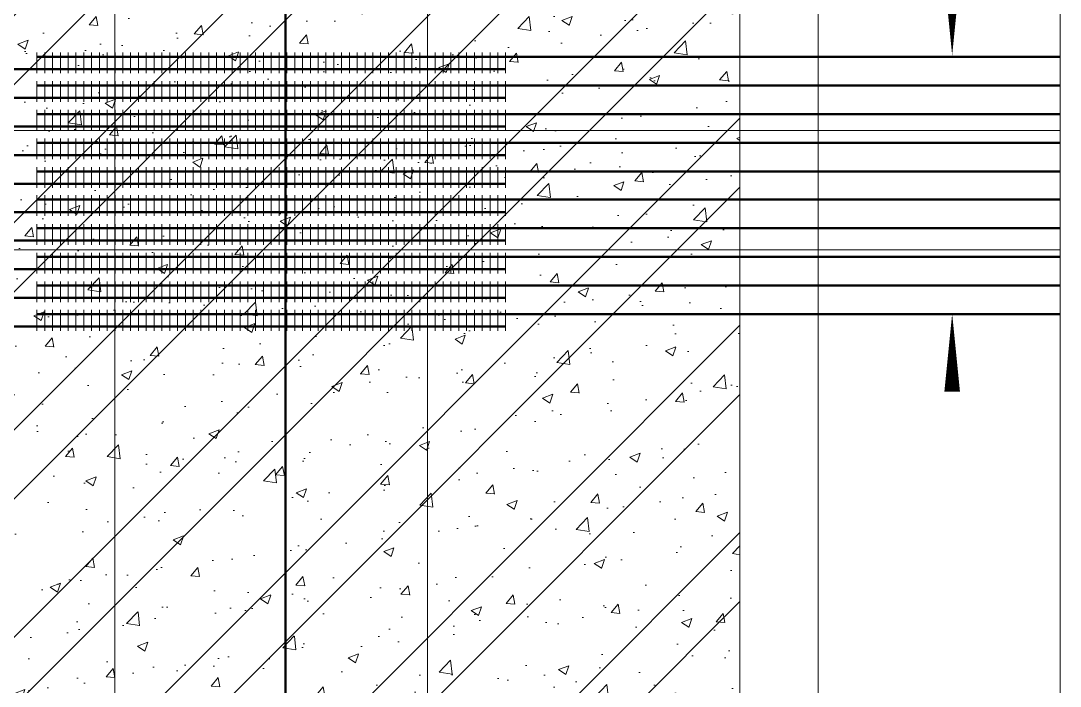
# Model space of a CAD drawing. Header units: millimetres. Extents: x -88960 to 836140, y 175458 to 320791.
# Drawn here: x 171450 to 175214, y 198206 to 200615 of the extents above; entities that cross this region are included whole.
import ezdxf

# ---------------------------------------------------------------- set-up
doc = ezdxf.new("R2010")
doc.units = ezdxf.units.MM
doc.header["$LTSCALE"] = 1000
doc.linetypes.add('HIDDEN', pattern=[0.375, 0.25, -0.125])
for name, color, linetype, lineweight in [('CTHEP', 4, 'CONTINUOUS', 50), ('DBAO', 2, 'CONTINUOUS', 13), ('DGIONG', 4, 'CONTINUOUS', 13), ('DMo', 9, 'HIDDEN', 9), ('DPhu', 1, 'CONTINUOUS', 9), ('HATCH', 253, 'CONTINUOUS', 5)]:
    doc.layers.add(name, color=color, linetype=linetype, lineweight=lineweight)

msp = doc.modelspace()

# ---------------------------------------------------------------- hatches: boundary and pattern name
at = {"layer": 'HATCH'}
h = msp.add_hatch(dxfattribs=at)
h.set_pattern_fill('AR-CONC', color=256, scale=53.037, style=0)
h.set_pattern_definition([(50, (-85627.37, 161097.65), (380.4133, -33.28185), [39.77775, -437.55525]), (355, (-85627.37, 161097.65), (-73.58954, 398.94014), [31.8222, -350.0442]), (100.4514, (-85595.67, 161094.88), (306.824, 365.65805), [33.8059, -371.86474]), (46.1842, (-85627.37, 161203.72), (566.0326, -87.7863), [59.6666, -656.3329]), (96.6356, (-85580.2, 161196.4), (495.7171, 516.6429), [50.7088, -557.797]), (351.1842, (-85627.4, 161203.7), (495.7167, 516.6433), [47.7333, -525.0663]), (21, (-85574.34, 161177.2), (316.5816, -213.53698), [39.77775, -437.55525]), (326, (-85574.34, 161177.2), (129.04715, 384.59783), [31.8222, -350.0442]), (71.4514, (-85547.95, 161159.4), (445.6289, 171.0605), [33.8059, -371.86474]), (37.5, (-85627.37, 161097.65), (6.44922, 176.55691), [0, -345.80124, 0, -355.3479, 0, -351.37012]), (7.5, (-85627.37, 161097.65), (139.52419, 209.18414), [0, -202.60134, 0, -337.84569, 0, -133.91843]), (327.5, (-85745.65, 161097.65), (283.123405, -11.96243), [0, -132.5925, 0, -413.6886, 0, -548.93295]), (317.5, (-85798.68, 161097.65), (309.30445, 53.09268), [0, -172.37025, 0, -274.73166, 0, -389.82195])])
edge = h.paths.add_edge_path(flags=16)
edge.add_arc((172165.5117, 200941.19935), 212.148, 0, 360)
h.paths.add_polyline_path([(174053.96521, 203603.30083), (170659.59721, 203603.30083), (170659.59721, 196163.10115), (174053.96521, 196163.10115)])
h = msp.add_hatch(dxfattribs=at)
h.set_pattern_fill('ANSI32', color=256, scale=1414.32, style=0)
h.set_pattern_definition([(45, (-85627.37, 161097.65), (-375.0282, 375.0282), []), (45, (-85377.35, 161097.65), (-375.0282, 375.0282), [])])
edge = h.paths.add_edge_path(flags=16)
edge.add_arc((172165.5117, 200941.19935), 212.148, 0, 360)
h.paths.add_polyline_path([(174053.96521, 203603.30083), (170659.59721, 203603.30083), (170659.59721, 196163.10115), (174053.96521, 196163.10115)])

# ---------------------------------------------------------------- linework, layer by layer
at = {"layer": 'CTHEP'}
for p, q in [((175213.73124, 200484.48657), (171508.49571, 200484.48657)), ((173205.67971, 200439.22833), (169500.44417, 200439.22833)), ((175213.73124, 200380.74984), (171508.49571, 200380.74984)), ((173205.67971, 200335.4916), (169500.44417, 200335.4916)), ((175213.73124, 200277.01312), (171508.49571, 200277.01312)), ((173205.67971, 200231.75488), (169500.44417, 200231.75488)), ((175213.73124, 200173.27639), (171508.49571, 200173.27639)), ((173205.67971, 200128.01815), (169500.44417, 200128.01815)), ((175213.73124, 200069.53966), (171508.49571, 200069.53966)), ((173205.67971, 200024.28142), (169500.44417, 200024.28142)), ((175213.73124, 199967.70862), (171508.49571, 199967.70862)), ((173205.67971, 199922.45038), (169500.44417, 199922.45038)), ((175213.73124, 199863.9719), (171508.49571, 199863.9719)), ((173205.67971, 199818.71366), (169500.44417, 199818.71366)), ((175213.73124, 199760.23517), (171508.49571, 199760.23517)), ((173205.67971, 199714.97693), (169500.44417, 199714.97693)), ((175213.73124, 199656.49844), (171508.49571, 199656.49844)), ((173205.67971, 199611.2402), (169500.44417, 199611.2402)), ((175213.73124, 199552.76172), (171508.49571, 199552.76172)), ((173205.67971, 199507.50348), (169500.44417, 199507.50348))]:
    msp.add_line(p, q, dxfattribs=at)
msp.add_lwpolyline([(172068.7237, 196196.81623), (172351.5877, 196196.81623, 0.4142135624), (172408.1605, 196253.38903), (172408.1605, 203504.08993, 0.4142135624), (172351.5877, 203560.66273), (172068.7237, 203560.66273)], format="xyb", dxfattribs=at)
at = {"layer": 'DBAO', "ltscale": 40}
for p, q in [((171791.05321, 203603.30083), (171791.05321, 196163.10115)), ((172922.81571, 196163.10115), (172922.81571, 203603.30083)), ((174337.13571, 196163.10115), (174337.13571, 203603.30083))]:
    msp.add_line(p, q, dxfattribs=at)
at = {"layer": 'DGIONG'}
for points in [[(174822.5067, 202144.03035, 0, 0, 0), (174822.5067, 200489.05788, 0, 56.5728, 0), (174822.5067, 200771.92188, 56.5728, 56.5728, 0)], [(174822.5067, 198086.6085, 0, 0, 0), (174822.5067, 199554.70948, 0, 56.5728, 0), (174822.5067, 199271.84548, 56.5728, 56.5728, 0)]]:
    msp.add_lwpolyline(points, format="xyseb", dxfattribs=at)
at = {"layer": 'DMo', "ltscale": 200}
for p, q in [((174053.96521, 196163.10115), (174053.96521, 203603.30083)), ((169500.13767, 200217.41875), (175213.42475, 200217.41875)), ((169500.13767, 199785.30372), (175213.42475, 199785.30372))]:
    msp.add_line(p, q, dxfattribs=at)
at = {"layer": 'DPhu', "linetype": 'HIDDEN', "ltscale": 800}
msp.add_lwpolyline([(169726.42887, 203944.79204), (174987.13355, 203944.79204, -0.4142135624), (175213.42475, 203718.50084), (175213.42475, 195968.82784, -0.4142135624), (174987.13355, 195742.53664), (169726.42887, 195742.53664, -0.4142135624), (169500.13767, 195968.82784), (169500.13767, 203718.50084, -0.4142135624)], format="xyb", close=True, dxfattribs=at)
at = {"layer": 'HATCH'}
for p, q in [((171508.49571, 200500.11845), (171508.49571, 200424.87663)), ((171536.78211, 200500.11845), (171536.78211, 200424.87663)), ((171565.06851, 200500.11845), (171565.06851, 200424.87663)), ((171593.35491, 200500.11845), (171593.35491, 200424.87663)), ((171621.64131, 200500.11845), (171621.64131, 200424.87663)), ((171649.92771, 200500.11845), (171649.92771, 200424.87663)), ((171678.21411, 200500.11845), (171678.21411, 200424.87663)), ((171706.50051, 200500.11845), (171706.50051, 200424.87663)), ((171734.78691, 200500.11845), (171734.78691, 200424.87663)), ((171763.07331, 200500.11845), (171763.07331, 200424.87663)), ((171791.35971, 200500.11845), (171791.35971, 200424.87663)), ((171819.64611, 200500.11845), (171819.64611, 200424.87663)), ((171847.93251, 200500.11845), (171847.93251, 200424.87663)), ((171876.21891, 200500.11845), (171876.21891, 200424.87663)), ((171904.50531, 200500.11845), (171904.50531, 200424.87663)), ((171932.79171, 200500.11845), (171932.79171, 200424.87663)), ((171961.07811, 200500.11845), (171961.07811, 200424.87663)), ((171989.36451, 200500.11845), (171989.36451, 200424.87663)), ((172017.65091, 200500.11845), (172017.65091, 200424.87663)), ((172045.93731, 200500.11845), (172045.93731, 200424.87663)), ((172074.22371, 200500.11845), (172074.22371, 200424.87663)), ((172102.51011, 200500.11845), (172102.51011, 200424.87663)), ((172130.79651, 200500.11845), (172130.79651, 200424.87663)), ((172159.08291, 200500.11845), (172159.08291, 200424.87663)), ((172187.36931, 200500.11845), (172187.36931, 200424.87663)), ((172215.65571, 200500.11845), (172215.65571, 200424.87663)), ((172243.94211, 200500.11845), (172243.94211, 200424.87663)), ((172272.22851, 200500.11845), (172272.22851, 200424.87663)), ((172300.51491, 200500.11845), (172300.51491, 200424.87663)), ((172328.80131, 200500.11845), (172328.80131, 200424.87663)), ((172357.08771, 200500.11845), (172357.08771, 200424.87663)), ((172385.37411, 200500.11845), (172385.37411, 200424.87663)), ((172413.66051, 200500.11845), (172413.66051, 200424.87663)), ((172441.94691, 200500.11845), (172441.94691, 200424.87663)), ((172470.23331, 200500.11845), (172470.23331, 200424.87663)), ((172498.51971, 200500.11845), (172498.51971, 200424.87663)), ((172526.80611, 200500.11845), (172526.80611, 200424.87663)), ((172555.09251, 200500.11845), (172555.09251, 200424.87663)), ((172583.37891, 200500.11845), (172583.37891, 200424.87663)), ((172611.66531, 200500.11845), (172611.66531, 200424.87663)), ((172639.95171, 200500.11845), (172639.95171, 200424.87663)), ((172668.23811, 200500.11845), (172668.23811, 200424.87663)), ((172696.52451, 200500.11845), (172696.52451, 200424.87663)), ((172724.81091, 200500.11845), (172724.81091, 200424.87663)), ((172753.09731, 200500.11845), (172753.09731, 200424.87663)), ((172781.38371, 200500.11845), (172781.38371, 200424.87663)), ((172809.67011, 200500.11845), (172809.67011, 200424.87663)), ((172837.95651, 200500.11845), (172837.95651, 200424.87663)), ((172866.24291, 200500.11845), (172866.24291, 200424.87663)), ((172894.52931, 200500.11845), (172894.52931, 200424.87663)), ((172922.81571, 200500.11845), (172922.81571, 200424.87663)), ((172951.10211, 200500.11845), (172951.10211, 200424.87663)), ((172979.38851, 200500.11845), (172979.38851, 200424.87663)), ((173007.67491, 200500.11845), (173007.67491, 200424.87663)), ((173035.96131, 200500.11845), (173035.96131, 200424.87663)), ((173064.24771, 200500.11845), (173064.24771, 200424.87663)), ((173092.53411, 200500.11845), (173092.53411, 200424.87663)), ((173120.82051, 200500.11845), (173120.82051, 200424.87663)), ((173149.10691, 200500.11845), (173149.10691, 200424.87663)), ((173177.39331, 200500.11845), (173177.39331, 200424.87663)), ((173205.67971, 200500.11845), (173205.67971, 200424.87663)), ((171508.49571, 200396.38172), (171508.49571, 200321.1399)), ((171536.78211, 200396.38172), (171536.78211, 200321.1399)), ((171565.06851, 200396.38172), (171565.06851, 200321.1399)), ((171593.35491, 200396.38172), (171593.35491, 200321.1399)), ((171621.64131, 200396.38172), (171621.64131, 200321.1399)), ((171649.92771, 200396.38172), (171649.92771, 200321.1399)), ((171678.21411, 200396.38172), (171678.21411, 200321.1399)), ((171706.50051, 200396.38172), (171706.50051, 200321.1399)), ((171734.78691, 200396.38172), (171734.78691, 200321.1399)), ((171763.07331, 200396.38172), (171763.07331, 200321.1399)), ((171791.35971, 200396.38172), (171791.35971, 200321.1399)), ((171819.64611, 200396.38172), (171819.64611, 200321.1399)), ((171847.93251, 200396.38172), (171847.93251, 200321.1399)), ((171876.21891, 200396.38172), (171876.21891, 200321.1399)), ((171904.50531, 200396.38172), (171904.50531, 200321.1399)), ((171932.79171, 200396.38172), (171932.79171, 200321.1399)), ((171961.07811, 200396.38172), (171961.07811, 200321.1399)), ((171989.36451, 200396.38172), (171989.36451, 200321.1399)), ((172017.65091, 200396.38172), (172017.65091, 200321.1399)), ((172045.93731, 200396.38172), (172045.93731, 200321.1399)), ((172074.22371, 200396.38172), (172074.22371, 200321.1399)), ((172102.51011, 200396.38172), (172102.51011, 200321.1399)), ((172130.79651, 200396.38172), (172130.79651, 200321.1399)), ((172159.08291, 200396.38172), (172159.08291, 200321.1399)), ((172187.36931, 200396.38172), (172187.36931, 200321.1399)), ((172215.65571, 200396.38172), (172215.65571, 200321.1399)), ((172243.94211, 200396.38172), (172243.94211, 200321.1399)), ((172272.22851, 200396.38172), (172272.22851, 200321.1399)), ((172300.51491, 200396.38172), (172300.51491, 200321.1399)), ((172328.80131, 200396.38172), (172328.80131, 200321.1399)), ((172357.08771, 200396.38172), (172357.08771, 200321.1399)), ((172385.37411, 200396.38172), (172385.37411, 200321.1399)), ((172413.66051, 200396.38172), (172413.66051, 200321.1399)), ((172441.94691, 200396.38172), (172441.94691, 200321.1399)), ((172470.23331, 200396.38172), (172470.23331, 200321.1399)), ((172498.51971, 200396.38172), (172498.51971, 200321.1399)), ((172526.80611, 200396.38172), (172526.80611, 200321.1399)), ((172555.09251, 200396.38172), (172555.09251, 200321.1399)), ((172583.37891, 200396.38172), (172583.37891, 200321.1399)), ((172611.66531, 200396.38172), (172611.66531, 200321.1399)), ((172639.95171, 200396.38172), (172639.95171, 200321.1399)), ((172668.23811, 200396.38172), (172668.23811, 200321.1399)), ((172696.52451, 200396.38172), (172696.52451, 200321.1399)), ((172724.81091, 200396.38172), (172724.81091, 200321.1399)), ((172753.09731, 200396.38172), (172753.09731, 200321.1399)), ((172781.38371, 200396.38172), (172781.38371, 200321.1399)), ((172809.67011, 200396.38172), (172809.67011, 200321.1399)), ((172837.95651, 200396.38172), (172837.95651, 200321.1399)), ((172866.24291, 200396.38172), (172866.24291, 200321.1399)), ((172894.52931, 200396.38172), (172894.52931, 200321.1399)), ((172922.81571, 200396.38172), (172922.81571, 200321.1399)), ((172951.10211, 200396.38172), (172951.10211, 200321.1399)), ((172979.38851, 200396.38172), (172979.38851, 200321.1399)), ((173007.67491, 200396.38172), (173007.67491, 200321.1399)), ((173035.96131, 200396.38172), (173035.96131, 200321.1399)), ((173064.24771, 200396.38172), (173064.24771, 200321.1399)), ((173092.53411, 200396.38172), (173092.53411, 200321.1399)), ((173120.82051, 200396.38172), (173120.82051, 200321.1399)), ((173149.10691, 200396.38172), (173149.10691, 200321.1399)), ((173177.39331, 200396.38172), (173177.39331, 200321.1399)), ((173205.67971, 200396.38172), (173205.67971, 200321.1399)), ((171508.49571, 200292.645), (171508.49571, 200217.40317)), ((171536.78211, 200292.645), (171536.78211, 200217.40317)), ((171565.06851, 200292.645), (171565.06851, 200217.40317)), ((171593.35491, 200292.645), (171593.35491, 200217.40317)), ((171621.64131, 200292.645), (171621.64131, 200217.40317)), ((171649.92771, 200292.645), (171649.92771, 200217.40317)), ((171678.21411, 200292.645), (171678.21411, 200217.40317)), ((171706.50051, 200292.645), (171706.50051, 200217.40317)), ((171734.78691, 200292.645), (171734.78691, 200217.40317)), ((171763.07331, 200292.645), (171763.07331, 200217.40317)), ((171791.35971, 200292.645), (171791.35971, 200217.40317)), ((171819.64611, 200292.645), (171819.64611, 200217.40317)), ((171847.93251, 200292.645), (171847.93251, 200217.40317)), ((171876.21891, 200292.645), (171876.21891, 200217.40317)), ((171904.50531, 200292.645), (171904.50531, 200217.40317)), ((171932.79171, 200292.645), (171932.79171, 200217.40317)), ((171961.07811, 200292.645), (171961.07811, 200217.40317)), ((171989.36451, 200292.645), (171989.36451, 200217.40317)), ((172017.65091, 200292.645), (172017.65091, 200217.40317)), ((172045.93731, 200292.645), (172045.93731, 200217.40317)), ((172074.22371, 200292.645), (172074.22371, 200217.40317)), ((172102.51011, 200292.645), (172102.51011, 200217.40317)), ((172130.79651, 200292.645), (172130.79651, 200217.40317)), ((172159.08291, 200292.645), (172159.08291, 200217.40317)), ((172187.36931, 200292.645), (172187.36931, 200217.40317)), ((172215.65571, 200292.645), (172215.65571, 200217.40317)), ((172243.94211, 200292.645), (172243.94211, 200217.40317)), ((172272.22851, 200292.645), (172272.22851, 200217.40317)), ((172300.51491, 200292.645), (172300.51491, 200217.40317)), ((172328.80131, 200292.645), (172328.80131, 200217.40317)), ((172357.08771, 200292.645), (172357.08771, 200217.40317)), ((172385.37411, 200292.645), (172385.37411, 200217.40317)), ((172413.66051, 200292.645), (172413.66051, 200217.40317)), ((172441.94691, 200292.645), (172441.94691, 200217.40317)), ((172470.23331, 200292.645), (172470.23331, 200217.40317)), ((172498.51971, 200292.645), (172498.51971, 200217.40317)), ((172526.80611, 200292.645), (172526.80611, 200217.40317)), ((172555.09251, 200292.645), (172555.09251, 200217.40317)), ((172583.37891, 200292.645), (172583.37891, 200217.40317)), ((172611.66531, 200292.645), (172611.66531, 200217.40317)), ((172639.95171, 200292.645), (172639.95171, 200217.40317)), ((172668.23811, 200292.645), (172668.23811, 200217.40317)), ((172696.52451, 200292.645), (172696.52451, 200217.40317)), ((172724.81091, 200292.645), (172724.81091, 200217.40317)), ((172753.09731, 200292.645), (172753.09731, 200217.40317)), ((172781.38371, 200292.645), (172781.38371, 200217.40317)), ((172809.67011, 200292.645), (172809.67011, 200217.40317)), ((172837.95651, 200292.645), (172837.95651, 200217.40317)), ((172866.24291, 200292.645), (172866.24291, 200217.40317)), ((172894.52931, 200292.645), (172894.52931, 200217.40317)), ((172922.81571, 200292.645), (172922.81571, 200217.40317)), ((172951.10211, 200292.645), (172951.10211, 200217.40317)), ((172979.38851, 200292.645), (172979.38851, 200217.40317)), ((173007.67491, 200292.645), (173007.67491, 200217.40317)), ((173035.96131, 200292.645), (173035.96131, 200217.40317)), ((173064.24771, 200292.645), (173064.24771, 200217.40317)), ((173092.53411, 200292.645), (173092.53411, 200217.40317)), ((173120.82051, 200292.645), (173120.82051, 200217.40317)), ((173149.10691, 200292.645), (173149.10691, 200217.40317)), ((173177.39331, 200292.645), (173177.39331, 200217.40317)), ((173205.67971, 200292.645), (173205.67971, 200217.40317)), ((171508.49571, 200188.90827), (171508.49571, 200113.66645)), ((171536.78211, 200188.90827), (171536.78211, 200113.66645)), ((171565.06851, 200188.90827), (171565.06851, 200113.66645)), ((171593.35491, 200188.90827), (171593.35491, 200113.66645)), ((171621.64131, 200188.90827), (171621.64131, 200113.66645)), ((171649.92771, 200188.90827), (171649.92771, 200113.66645)), ((171678.21411, 200188.90827), (171678.21411, 200113.66645)), ((171706.50051, 200188.90827), (171706.50051, 200113.66645)), ((171734.78691, 200188.90827), (171734.78691, 200113.66645)), ((171763.07331, 200188.90827), (171763.07331, 200113.66645)), ((171791.35971, 200188.90827), (171791.35971, 200113.66645)), ((171819.64611, 200188.90827), (171819.64611, 200113.66645)), ((171847.93251, 200188.90827), (171847.93251, 200113.66645)), ((171876.21891, 200188.90827), (171876.21891, 200113.66645)), ((171904.50531, 200188.90827), (171904.50531, 200113.66645)), ((171932.79171, 200188.90827), (171932.79171, 200113.66645)), ((171961.07811, 200188.90827), (171961.07811, 200113.66645)), ((171989.36451, 200188.90827), (171989.36451, 200113.66645)), ((172017.65091, 200188.90827), (172017.65091, 200113.66645)), ((172045.93731, 200188.90827), (172045.93731, 200113.66645)), ((172074.22371, 200188.90827), (172074.22371, 200113.66645)), ((172102.51011, 200188.90827), (172102.51011, 200113.66645)), ((172130.79651, 200188.90827), (172130.79651, 200113.66645)), ((172159.08291, 200188.90827), (172159.08291, 200113.66645)), ((172187.36931, 200188.90827), (172187.36931, 200113.66645)), ((172215.65571, 200188.90827), (172215.65571, 200113.66645)), ((172243.94211, 200188.90827), (172243.94211, 200113.66645)), ((172272.22851, 200188.90827), (172272.22851, 200113.66645)), ((172300.51491, 200188.90827), (172300.51491, 200113.66645)), ((172328.80131, 200188.90827), (172328.80131, 200113.66645)), ((172357.08771, 200188.90827), (172357.08771, 200113.66645)), ((172385.37411, 200188.90827), (172385.37411, 200113.66645)), ((172413.66051, 200188.90827), (172413.66051, 200113.66645)), ((172441.94691, 200188.90827), (172441.94691, 200113.66645)), ((172470.23331, 200188.90827), (172470.23331, 200113.66645)), ((172498.51971, 200188.90827), (172498.51971, 200113.66645)), ((172526.80611, 200188.90827), (172526.80611, 200113.66645)), ((172555.09251, 200188.90827), (172555.09251, 200113.66645)), ((172583.37891, 200188.90827), (172583.37891, 200113.66645)), ((172611.66531, 200188.90827), (172611.66531, 200113.66645)), ((172639.95171, 200188.90827), (172639.95171, 200113.66645)), ((172668.23811, 200188.90827), (172668.23811, 200113.66645)), ((172696.52451, 200188.90827), (172696.52451, 200113.66645)), ((172724.81091, 200188.90827), (172724.81091, 200113.66645)), ((172753.09731, 200188.90827), (172753.09731, 200113.66645)), ((172781.38371, 200188.90827), (172781.38371, 200113.66645)), ((172809.67011, 200188.90827), (172809.67011, 200113.66645)), ((172837.95651, 200188.90827), (172837.95651, 200113.66645)), ((172866.24291, 200188.90827), (172866.24291, 200113.66645)), ((172894.52931, 200188.90827), (172894.52931, 200113.66645)), ((172922.81571, 200188.90827), (172922.81571, 200113.66645)), ((172951.10211, 200188.90827), (172951.10211, 200113.66645)), ((172979.38851, 200188.90827), (172979.38851, 200113.66645)), ((173007.67491, 200188.90827), (173007.67491, 200113.66645)), ((173035.96131, 200188.90827), (173035.96131, 200113.66645)), ((173064.24771, 200188.90827), (173064.24771, 200113.66645)), ((173092.53411, 200188.90827), (173092.53411, 200113.66645)), ((173120.82051, 200188.90827), (173120.82051, 200113.66645)), ((173149.10691, 200188.90827), (173149.10691, 200113.66645)), ((173177.39331, 200188.90827), (173177.39331, 200113.66645)), ((173205.67971, 200188.90827), (173205.67971, 200113.66645)), ((171508.49571, 200085.17154), (171508.49571, 200009.92972)), ((171536.78211, 200085.17154), (171536.78211, 200009.92972)), ((171565.06851, 200085.17154), (171565.06851, 200009.92972)), ((171593.35491, 200085.17154), (171593.35491, 200009.92972)), ((171621.64131, 200085.17154), (171621.64131, 200009.92972)), ((171649.92771, 200085.17154), (171649.92771, 200009.92972)), ((171678.21411, 200085.17154), (171678.21411, 200009.92972)), ((171706.50051, 200085.17154), (171706.50051, 200009.92972)), ((171734.78691, 200085.17154), (171734.78691, 200009.92972)), ((171763.07331, 200085.17154), (171763.07331, 200009.92972)), ((171791.35971, 200085.17154), (171791.35971, 200009.92972)), ((171819.64611, 200085.17154), (171819.64611, 200009.92972)), ((171847.93251, 200085.17154), (171847.93251, 200009.92972)), ((171876.21891, 200085.17154), (171876.21891, 200009.92972)), ((171904.50531, 200085.17154), (171904.50531, 200009.92972)), ((171932.79171, 200085.17154), (171932.79171, 200009.92972)), ((171961.07811, 200085.17154), (171961.07811, 200009.92972)), ((171989.36451, 200085.17154), (171989.36451, 200009.92972)), ((172017.65091, 200085.17154), (172017.65091, 200009.92972)), ((172045.93731, 200085.17154), (172045.93731, 200009.92972)), ((172074.22371, 200085.17154), (172074.22371, 200009.92972)), ((172102.51011, 200085.17154), (172102.51011, 200009.92972)), ((172130.79651, 200085.17154), (172130.79651, 200009.92972)), ((172159.08291, 200085.17154), (172159.08291, 200009.92972)), ((172187.36931, 200085.17154), (172187.36931, 200009.92972)), ((172215.65571, 200085.17154), (172215.65571, 200009.92972)), ((172243.94211, 200085.17154), (172243.94211, 200009.92972)), ((172272.22851, 200085.17154), (172272.22851, 200009.92972)), ((172300.51491, 200085.17154), (172300.51491, 200009.92972)), ((172328.80131, 200085.17154), (172328.80131, 200009.92972)), ((172357.08771, 200085.17154), (172357.08771, 200009.92972)), ((172385.37411, 200085.17154), (172385.37411, 200009.92972)), ((172413.66051, 200085.17154), (172413.66051, 200009.92972)), ((172441.94691, 200085.17154), (172441.94691, 200009.92972)), ((172470.23331, 200085.17154), (172470.23331, 200009.92972)), ((172498.51971, 200085.17154), (172498.51971, 200009.92972)), ((172526.80611, 200085.17154), (172526.80611, 200009.92972)), ((172555.09251, 200085.17154), (172555.09251, 200009.92972)), ((172583.37891, 200085.17154), (172583.37891, 200009.92972)), ((172611.66531, 200085.17154), (172611.66531, 200009.92972)), ((172639.95171, 200085.17154), (172639.95171, 200009.92972)), ((172668.23811, 200085.17154), (172668.23811, 200009.92972)), ((172696.52451, 200085.17154), (172696.52451, 200009.92972)), ((172724.81091, 200085.17154), (172724.81091, 200009.92972)), ((172753.09731, 200085.17154), (172753.09731, 200009.92972)), ((172781.38371, 200085.17154), (172781.38371, 200009.92972)), ((172809.67011, 200085.17154), (172809.67011, 200009.92972)), ((172837.95651, 200085.17154), (172837.95651, 200009.92972)), ((172866.24291, 200085.17154), (172866.24291, 200009.92972)), ((172894.52931, 200085.17154), (172894.52931, 200009.92972)), ((172922.81571, 200085.17154), (172922.81571, 200009.92972)), ((172951.10211, 200085.17154), (172951.10211, 200009.92972)), ((172979.38851, 200085.17154), (172979.38851, 200009.92972)), ((173007.67491, 200085.17154), (173007.67491, 200009.92972)), ((173035.96131, 200085.17154), (173035.96131, 200009.92972)), ((173064.24771, 200085.17154), (173064.24771, 200009.92972)), ((173092.53411, 200085.17154), (173092.53411, 200009.92972)), ((173120.82051, 200085.17154), (173120.82051, 200009.92972)), ((173149.10691, 200085.17154), (173149.10691, 200009.92972)), ((173177.39331, 200085.17154), (173177.39331, 200009.92972)), ((173205.67971, 200085.17154), (173205.67971, 200009.92972)), ((171508.49571, 199983.3405), (171508.49571, 199908.09868)), ((171536.78211, 199983.3405), (171536.78211, 199908.09868)), ((171565.06851, 199983.3405), (171565.06851, 199908.09868)), ((171593.35491, 199983.3405), (171593.35491, 199908.09868)), ((171621.64131, 199983.3405), (171621.64131, 199908.09868)), ((171649.92771, 199983.3405), (171649.92771, 199908.09868)), ((171678.21411, 199983.3405), (171678.21411, 199908.09868)), ((171706.50051, 199983.3405), (171706.50051, 199908.09868)), ((171734.78691, 199983.3405), (171734.78691, 199908.09868)), ((171763.07331, 199983.3405), (171763.07331, 199908.09868)), ((171791.35971, 199983.3405), (171791.35971, 199908.09868)), ((171819.64611, 199983.3405), (171819.64611, 199908.09868)), ((171847.93251, 199983.3405), (171847.93251, 199908.09868)), ((171876.21891, 199983.3405), (171876.21891, 199908.09868)), ((171904.50531, 199983.3405), (171904.50531, 199908.09868)), ((171932.79171, 199983.3405), (171932.79171, 199908.09868)), ((171961.07811, 199983.3405), (171961.07811, 199908.09868)), ((171989.36451, 199983.3405), (171989.36451, 199908.09868)), ((172017.65091, 199983.3405), (172017.65091, 199908.09868)), ((172045.93731, 199983.3405), (172045.93731, 199908.09868)), ((172074.22371, 199983.3405), (172074.22371, 199908.09868)), ((172102.51011, 199983.3405), (172102.51011, 199908.09868)), ((172130.79651, 199983.3405), (172130.79651, 199908.09868)), ((172159.08291, 199983.3405), (172159.08291, 199908.09868)), ((172187.36931, 199983.3405), (172187.36931, 199908.09868)), ((172215.65571, 199983.3405), (172215.65571, 199908.09868)), ((172243.94211, 199983.3405), (172243.94211, 199908.09868)), ((172272.22851, 199983.3405), (172272.22851, 199908.09868)), ((172300.51491, 199983.3405), (172300.51491, 199908.09868)), ((172328.80131, 199983.3405), (172328.80131, 199908.09868)), ((172357.08771, 199983.3405), (172357.08771, 199908.09868)), ((172385.37411, 199983.3405), (172385.37411, 199908.09868)), ((172413.66051, 199983.3405), (172413.66051, 199908.09868)), ((172441.94691, 199983.3405), (172441.94691, 199908.09868)), ((172470.23331, 199983.3405), (172470.23331, 199908.09868)), ((172498.51971, 199983.3405), (172498.51971, 199908.09868)), ((172526.80611, 199983.3405), (172526.80611, 199908.09868)), ((172555.09251, 199983.3405), (172555.09251, 199908.09868)), ((172583.37891, 199983.3405), (172583.37891, 199908.09868)), ((172611.66531, 199983.3405), (172611.66531, 199908.09868)), ((172639.95171, 199983.3405), (172639.95171, 199908.09868)), ((172668.23811, 199983.3405), (172668.23811, 199908.09868)), ((172696.52451, 199983.3405), (172696.52451, 199908.09868)), ((172724.81091, 199983.3405), (172724.81091, 199908.09868)), ((172753.09731, 199983.3405), (172753.09731, 199908.09868)), ((172781.38371, 199983.3405), (172781.38371, 199908.09868)), ((172809.67011, 199983.3405), (172809.67011, 199908.09868)), ((172837.95651, 199983.3405), (172837.95651, 199908.09868)), ((172866.24291, 199983.3405), (172866.24291, 199908.09868)), ((172894.52931, 199983.3405), (172894.52931, 199908.09868)), ((172922.81571, 199983.3405), (172922.81571, 199908.09868)), ((172951.10211, 199983.3405), (172951.10211, 199908.09868)), ((172979.38851, 199983.3405), (172979.38851, 199908.09868)), ((173007.67491, 199983.3405), (173007.67491, 199908.09868)), ((173035.96131, 199983.3405), (173035.96131, 199908.09868)), ((173064.24771, 199983.3405), (173064.24771, 199908.09868)), ((173092.53411, 199983.3405), (173092.53411, 199908.09868)), ((173120.82051, 199983.3405), (173120.82051, 199908.09868)), ((173149.10691, 199983.3405), (173149.10691, 199908.09868)), ((173177.39331, 199983.3405), (173177.39331, 199908.09868)), ((173205.67971, 199983.3405), (173205.67971, 199908.09868)), ((171508.49571, 199878.96138), (171508.49571, 199803.71955)), ((171536.78211, 199878.96138), (171536.78211, 199803.71955)), ((171565.06851, 199878.96138), (171565.06851, 199803.71955)), ((171593.35491, 199878.96138), (171593.35491, 199803.71955)), ((171621.64131, 199878.96138), (171621.64131, 199803.71955)), ((171649.92771, 199878.96138), (171649.92771, 199803.71955)), ((171678.21411, 199878.96138), (171678.21411, 199803.71955)), ((171706.50051, 199878.96138), (171706.50051, 199803.71955)), ((171734.78691, 199878.96138), (171734.78691, 199803.71955)), ((171763.07331, 199878.96138), (171763.07331, 199803.71955)), ((171791.35971, 199878.96138), (171791.35971, 199803.71955)), ((171819.64611, 199878.96138), (171819.64611, 199803.71955)), ((171847.93251, 199878.96138), (171847.93251, 199803.71955)), ((171876.21891, 199878.96138), (171876.21891, 199803.71955)), ((171904.50531, 199878.96138), (171904.50531, 199803.71955)), ((171932.79171, 199878.96138), (171932.79171, 199803.71955)), ((171961.07811, 199878.96138), (171961.07811, 199803.71955)), ((171989.36451, 199878.96138), (171989.36451, 199803.71955)), ((172017.65091, 199878.96138), (172017.65091, 199803.71955)), ((172045.93731, 199878.96138), (172045.93731, 199803.71955)), ((172074.22371, 199878.96138), (172074.22371, 199803.71955)), ((172102.51011, 199878.96138), (172102.51011, 199803.71955)), ((172130.79651, 199878.96138), (172130.79651, 199803.71955)), ((172159.08291, 199878.96138), (172159.08291, 199803.71955)), ((172187.36931, 199878.96138), (172187.36931, 199803.71955)), ((172215.65571, 199878.96138), (172215.65571, 199803.71955)), ((172243.94211, 199878.96138), (172243.94211, 199803.71955)), ((172272.22851, 199878.96138), (172272.22851, 199803.71955)), ((172300.51491, 199878.96138), (172300.51491, 199803.71955)), ((172328.80131, 199878.96138), (172328.80131, 199803.71955)), ((172357.08771, 199878.96138), (172357.08771, 199803.71955)), ((172385.37411, 199878.96138), (172385.37411, 199803.71955)), ((172413.66051, 199878.96138), (172413.66051, 199803.71955)), ((172441.94691, 199878.96138), (172441.94691, 199803.71955)), ((172470.23331, 199878.96138), (172470.23331, 199803.71955)), ((172498.51971, 199878.96138), (172498.51971, 199803.71955)), ((172526.80611, 199878.96138), (172526.80611, 199803.71955)), ((172555.09251, 199878.96138), (172555.09251, 199803.71955)), ((172583.37891, 199878.96138), (172583.37891, 199803.71955)), ((172611.66531, 199878.96138), (172611.66531, 199803.71955)), ((172639.95171, 199878.96138), (172639.95171, 199803.71955)), ((172668.23811, 199878.96138), (172668.23811, 199803.71955)), ((172696.52451, 199878.96138), (172696.52451, 199803.71955)), ((172724.81091, 199878.96138), (172724.81091, 199803.71955)), ((172753.09731, 199878.96138), (172753.09731, 199803.71955)), ((172781.38371, 199878.96138), (172781.38371, 199803.71955)), ((172809.67011, 199878.96138), (172809.67011, 199803.71955)), ((172837.95651, 199878.96138), (172837.95651, 199803.71955)), ((172866.24291, 199878.96138), (172866.24291, 199803.71955)), ((172894.52931, 199878.96138), (172894.52931, 199803.71955)), ((172922.81571, 199878.96138), (172922.81571, 199803.71955)), ((172951.10211, 199878.96138), (172951.10211, 199803.71955)), ((172979.38851, 199878.96138), (172979.38851, 199803.71955)), ((173007.67491, 199878.96138), (173007.67491, 199803.71955)), ((173035.96131, 199878.96138), (173035.96131, 199803.71955)), ((173064.24771, 199878.96138), (173064.24771, 199803.71955)), ((173092.53411, 199878.96138), (173092.53411, 199803.71955)), ((173120.82051, 199878.96138), (173120.82051, 199803.71955)), ((173149.10691, 199878.96138), (173149.10691, 199803.71955)), ((173177.39331, 199878.96138), (173177.39331, 199803.71955)), ((173205.67971, 199878.96138), (173205.67971, 199803.71955)), ((171508.49571, 199775.22465), (171508.49571, 199699.98283)), ((171536.78211, 199775.22465), (171536.78211, 199699.98283)), ((171565.06851, 199775.22465), (171565.06851, 199699.98283)), ((171593.35491, 199775.22465), (171593.35491, 199699.98283)), ((171621.64131, 199775.22465), (171621.64131, 199699.98283)), ((171649.92771, 199775.22465), (171649.92771, 199699.98283)), ((171678.21411, 199775.22465), (171678.21411, 199699.98283)), ((171706.50051, 199775.22465), (171706.50051, 199699.98283)), ((171734.78691, 199775.22465), (171734.78691, 199699.98283)), ((171763.07331, 199775.22465), (171763.07331, 199699.98283)), ((171791.35971, 199775.22465), (171791.35971, 199699.98283)), ((171819.64611, 199775.22465), (171819.64611, 199699.98283)), ((171847.93251, 199775.22465), (171847.93251, 199699.98283)), ((171876.21891, 199775.22465), (171876.21891, 199699.98283)), ((171904.50531, 199775.22465), (171904.50531, 199699.98283)), ((171932.79171, 199775.22465), (171932.79171, 199699.98283)), ((171961.07811, 199775.22465), (171961.07811, 199699.98283)), ((171989.36451, 199775.22465), (171989.36451, 199699.98283)), ((172017.65091, 199775.22465), (172017.65091, 199699.98283)), ((172045.93731, 199775.22465), (172045.93731, 199699.98283)), ((172074.22371, 199775.22465), (172074.22371, 199699.98283)), ((172102.51011, 199775.22465), (172102.51011, 199699.98283)), ((172130.79651, 199775.22465), (172130.79651, 199699.98283)), ((172159.08291, 199775.22465), (172159.08291, 199699.98283)), ((172187.36931, 199775.22465), (172187.36931, 199699.98283)), ((172215.65571, 199775.22465), (172215.65571, 199699.98283)), ((172243.94211, 199775.22465), (172243.94211, 199699.98283)), ((172272.22851, 199775.22465), (172272.22851, 199699.98283)), ((172300.51491, 199775.22465), (172300.51491, 199699.98283)), ((172328.80131, 199775.22465), (172328.80131, 199699.98283)), ((172357.08771, 199775.22465), (172357.08771, 199699.98283)), ((172385.37411, 199775.22465), (172385.37411, 199699.98283)), ((172413.66051, 199775.22465), (172413.66051, 199699.98283)), ((172441.94691, 199775.22465), (172441.94691, 199699.98283)), ((172470.23331, 199775.22465), (172470.23331, 199699.98283)), ((172498.51971, 199775.22465), (172498.51971, 199699.98283)), ((172526.80611, 199775.22465), (172526.80611, 199699.98283)), ((172555.09251, 199775.22465), (172555.09251, 199699.98283)), ((172583.37891, 199775.22465), (172583.37891, 199699.98283)), ((172611.66531, 199775.22465), (172611.66531, 199699.98283)), ((172639.95171, 199775.22465), (172639.95171, 199699.98283)), ((172668.23811, 199775.22465), (172668.23811, 199699.98283)), ((172696.52451, 199775.22465), (172696.52451, 199699.98283)), ((172724.81091, 199775.22465), (172724.81091, 199699.98283)), ((172753.09731, 199775.22465), (172753.09731, 199699.98283)), ((172781.38371, 199775.22465), (172781.38371, 199699.98283)), ((172809.67011, 199775.22465), (172809.67011, 199699.98283)), ((172837.95651, 199775.22465), (172837.95651, 199699.98283)), ((172866.24291, 199775.22465), (172866.24291, 199699.98283)), ((172894.52931, 199775.22465), (172894.52931, 199699.98283)), ((172922.81571, 199775.22465), (172922.81571, 199699.98283)), ((172951.10211, 199775.22465), (172951.10211, 199699.98283)), ((172979.38851, 199775.22465), (172979.38851, 199699.98283)), ((173007.67491, 199775.22465), (173007.67491, 199699.98283)), ((173035.96131, 199775.22465), (173035.96131, 199699.98283)), ((173064.24771, 199775.22465), (173064.24771, 199699.98283)), ((173092.53411, 199775.22465), (173092.53411, 199699.98283)), ((173120.82051, 199775.22465), (173120.82051, 199699.98283)), ((173149.10691, 199775.22465), (173149.10691, 199699.98283)), ((173177.39331, 199775.22465), (173177.39331, 199699.98283)), ((173205.67971, 199775.22465), (173205.67971, 199699.98283)), ((171508.49571, 199671.48792), (171508.49571, 199596.2461)), ((171536.78211, 199671.48792), (171536.78211, 199596.2461)), ((171565.06851, 199671.48792), (171565.06851, 199596.2461)), ((171593.35491, 199671.48792), (171593.35491, 199596.2461)), ((171621.64131, 199671.48792), (171621.64131, 199596.2461)), ((171649.92771, 199671.48792), (171649.92771, 199596.2461)), ((171678.21411, 199671.48792), (171678.21411, 199596.2461)), ((171706.50051, 199671.48792), (171706.50051, 199596.2461)), ((171734.78691, 199671.48792), (171734.78691, 199596.2461)), ((171763.07331, 199671.48792), (171763.07331, 199596.2461)), ((171791.35971, 199671.48792), (171791.35971, 199596.2461)), ((171819.64611, 199671.48792), (171819.64611, 199596.2461)), ((171847.93251, 199671.48792), (171847.93251, 199596.2461)), ((171876.21891, 199671.48792), (171876.21891, 199596.2461)), ((171904.50531, 199671.48792), (171904.50531, 199596.2461)), ((171932.79171, 199671.48792), (171932.79171, 199596.2461)), ((171961.07811, 199671.48792), (171961.07811, 199596.2461)), ((171989.36451, 199671.48792), (171989.36451, 199596.2461)), ((172017.65091, 199671.48792), (172017.65091, 199596.2461)), ((172045.93731, 199671.48792), (172045.93731, 199596.2461)), ((172074.22371, 199671.48792), (172074.22371, 199596.2461)), ((172102.51011, 199671.48792), (172102.51011, 199596.2461)), ((172130.79651, 199671.48792), (172130.79651, 199596.2461)), ((172159.08291, 199671.48792), (172159.08291, 199596.2461)), ((172187.36931, 199671.48792), (172187.36931, 199596.2461)), ((172215.65571, 199671.48792), (172215.65571, 199596.2461)), ((172243.94211, 199671.48792), (172243.94211, 199596.2461)), ((172272.22851, 199671.48792), (172272.22851, 199596.2461)), ((172300.51491, 199671.48792), (172300.51491, 199596.2461)), ((172328.80131, 199671.48792), (172328.80131, 199596.2461)), ((172357.08771, 199671.48792), (172357.08771, 199596.2461)), ((172385.37411, 199671.48792), (172385.37411, 199596.2461)), ((172413.66051, 199671.48792), (172413.66051, 199596.2461)), ((172441.94691, 199671.48792), (172441.94691, 199596.2461)), ((172470.23331, 199671.48792), (172470.23331, 199596.2461)), ((172498.51971, 199671.48792), (172498.51971, 199596.2461)), ((172526.80611, 199671.48792), (172526.80611, 199596.2461)), ((172555.09251, 199671.48792), (172555.09251, 199596.2461)), ((172583.37891, 199671.48792), (172583.37891, 199596.2461)), ((172611.66531, 199671.48792), (172611.66531, 199596.2461)), ((172639.95171, 199671.48792), (172639.95171, 199596.2461)), ((172668.23811, 199671.48792), (172668.23811, 199596.2461)), ((172696.52451, 199671.48792), (172696.52451, 199596.2461)), ((172724.81091, 199671.48792), (172724.81091, 199596.2461)), ((172753.09731, 199671.48792), (172753.09731, 199596.2461)), ((172781.38371, 199671.48792), (172781.38371, 199596.2461)), ((172809.67011, 199671.48792), (172809.67011, 199596.2461)), ((172837.95651, 199671.48792), (172837.95651, 199596.2461)), ((172866.24291, 199671.48792), (172866.24291, 199596.2461)), ((172894.52931, 199671.48792), (172894.52931, 199596.2461)), ((172922.81571, 199671.48792), (172922.81571, 199596.2461)), ((172951.10211, 199671.48792), (172951.10211, 199596.2461)), ((172979.38851, 199671.48792), (172979.38851, 199596.2461)), ((173007.67491, 199671.48792), (173007.67491, 199596.2461)), ((173035.96131, 199671.48792), (173035.96131, 199596.2461)), ((173064.24771, 199671.48792), (173064.24771, 199596.2461)), ((173092.53411, 199671.48792), (173092.53411, 199596.2461)), ((173120.82051, 199671.48792), (173120.82051, 199596.2461)), ((173149.10691, 199671.48792), (173149.10691, 199596.2461)), ((173177.39331, 199671.48792), (173177.39331, 199596.2461)), ((173205.67971, 199671.48792), (173205.67971, 199596.2461)), ((171508.49571, 199567.7512), (171508.49571, 199492.50937)), ((171536.78211, 199567.7512), (171536.78211, 199492.50937)), ((171565.06851, 199567.7512), (171565.06851, 199492.50937)), ((171593.35491, 199567.7512), (171593.35491, 199492.50937)), ((171621.64131, 199567.7512), (171621.64131, 199492.50937)), ((171649.92771, 199567.7512), (171649.92771, 199492.50937)), ((171678.21411, 199567.7512), (171678.21411, 199492.50937)), ((171706.50051, 199567.7512), (171706.50051, 199492.50937)), ((171734.78691, 199567.7512), (171734.78691, 199492.50937)), ((171763.07331, 199567.7512), (171763.07331, 199492.50937)), ((171791.35971, 199567.7512), (171791.35971, 199492.50937)), ((171819.64611, 199567.7512), (171819.64611, 199492.50937)), ((171847.93251, 199567.7512), (171847.93251, 199492.50937)), ((171876.21891, 199567.7512), (171876.21891, 199492.50937)), ((171904.50531, 199567.7512), (171904.50531, 199492.50937)), ((171932.79171, 199567.7512), (171932.79171, 199492.50937)), ((171961.07811, 199567.7512), (171961.07811, 199492.50937)), ((171989.36451, 199567.7512), (171989.36451, 199492.50937)), ((172017.65091, 199567.7512), (172017.65091, 199492.50937)), ((172045.93731, 199567.7512), (172045.93731, 199492.50937)), ((172074.22371, 199567.7512), (172074.22371, 199492.50937)), ((172102.51011, 199567.7512), (172102.51011, 199492.50937)), ((172130.79651, 199567.7512), (172130.79651, 199492.50937)), ((172159.08291, 199567.7512), (172159.08291, 199492.50937)), ((172187.36931, 199567.7512), (172187.36931, 199492.50937)), ((172215.65571, 199567.7512), (172215.65571, 199492.50937)), ((172243.94211, 199567.7512), (172243.94211, 199492.50937)), ((172272.22851, 199567.7512), (172272.22851, 199492.50937)), ((172300.51491, 199567.7512), (172300.51491, 199492.50937)), ((172328.80131, 199567.7512), (172328.80131, 199492.50937)), ((172357.08771, 199567.7512), (172357.08771, 199492.50937)), ((172385.37411, 199567.7512), (172385.37411, 199492.50937)), ((172413.66051, 199567.7512), (172413.66051, 199492.50937)), ((172441.94691, 199567.7512), (172441.94691, 199492.50937)), ((172470.23331, 199567.7512), (172470.23331, 199492.50937)), ((172498.51971, 199567.7512), (172498.51971, 199492.50937)), ((172526.80611, 199567.7512), (172526.80611, 199492.50937)), ((172555.09251, 199567.7512), (172555.09251, 199492.50937)), ((172583.37891, 199567.7512), (172583.37891, 199492.50937)), ((172611.66531, 199567.7512), (172611.66531, 199492.50937)), ((172639.95171, 199567.7512), (172639.95171, 199492.50937)), ((172668.23811, 199567.7512), (172668.23811, 199492.50937)), ((172696.52451, 199567.7512), (172696.52451, 199492.50937)), ((172724.81091, 199567.7512), (172724.81091, 199492.50937)), ((172753.09731, 199567.7512), (172753.09731, 199492.50937)), ((172781.38371, 199567.7512), (172781.38371, 199492.50937)), ((172809.67011, 199567.7512), (172809.67011, 199492.50937)), ((172837.95651, 199567.7512), (172837.95651, 199492.50937)), ((172866.24291, 199567.7512), (172866.24291, 199492.50937)), ((172894.52931, 199567.7512), (172894.52931, 199492.50937)), ((172922.81571, 199567.7512), (172922.81571, 199492.50937)), ((172951.10211, 199567.7512), (172951.10211, 199492.50937)), ((172979.38851, 199567.7512), (172979.38851, 199492.50937)), ((173007.67491, 199567.7512), (173007.67491, 199492.50937)), ((173035.96131, 199567.7512), (173035.96131, 199492.50937)), ((173064.24771, 199567.7512), (173064.24771, 199492.50937)), ((173092.53411, 199567.7512), (173092.53411, 199492.50937)), ((173120.82051, 199567.7512), (173120.82051, 199492.50937)), ((173149.10691, 199567.7512), (173149.10691, 199492.50937)), ((173177.39331, 199567.7512), (173177.39331, 199492.50937)), ((173205.67971, 199567.7512), (173205.67971, 199492.50937))]:
    msp.add_line(p, q, dxfattribs=at)

doc.saveas('drawing.dxf')
